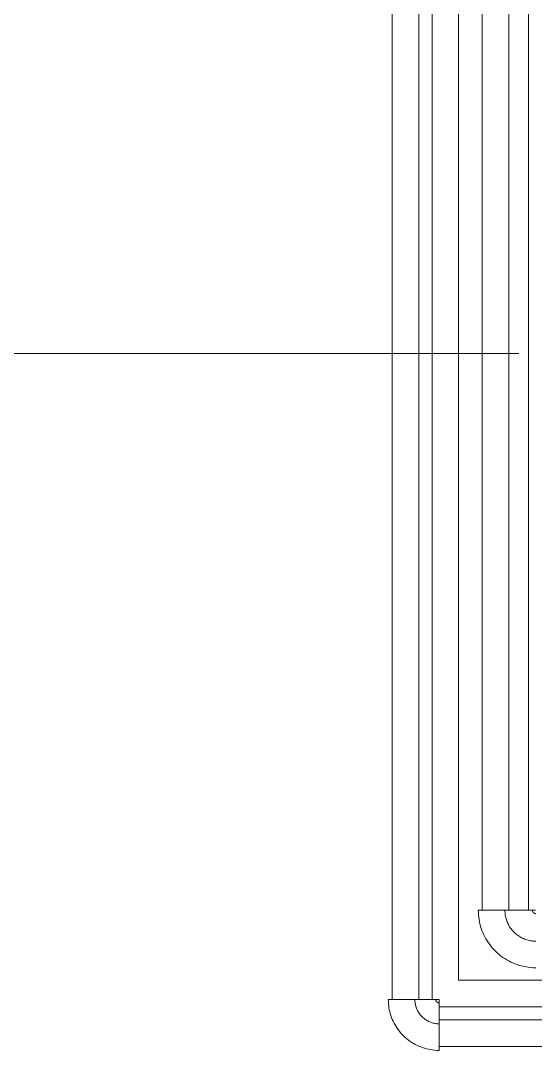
# Model space of a CAD drawing. Header units: metres. Extents: x 32 to 132, y -29 to 44.
# Drawn here: x 126.931 to 127.422, y -17.095 to -16.112 of the extents above; entities that cross this region are included whole.
import ezdxf

# ---------------------------------------------------------------- set-up
doc = ezdxf.new("R2010")
doc.units = ezdxf.units.M
doc.header["$LTSCALE"] = 100
doc.linetypes.add('HIDDEN JT', pattern=[0.0016, 0.001, -0.0006])
doc.layers.add('A-DETL', color=7, linetype='Continuous', lineweight=9, true_color=0x00a600)
doc.layers.add('P-PIPE', color=7, linetype='Continuous', lineweight=18)
doc.layers.add('P-PIPE-IDEN', color=7, linetype='Continuous', lineweight=9)

# ---------------------------------------------------------------- blocks, each defined once
blk = doc.blocks.new('Elbow - Welded - REFRIGERACION-V89-NIVEL 04')
at = {"layer": 'A-DETL', "color": 1, "linetype": 'HIDDEN JT', "true_color": 0xff0000, "flags": 128}
blk.add_lwpolyline([(-0.01315, 0.01632), (-0.01315, 0.01619), (-0.01316, 0.01607), (-0.01317, 0.01594), (-0.01319, 0.01582), (-0.01321, 0.01569), (-0.01324, 0.01557), (-0.01327, 0.01544), (-0.01331, 0.01532), (-0.01335, 0.0152), (-0.0134, 0.01509), (-0.01345, 0.01497), (-0.01351, 0.01486), (-0.01357, 0.01474), (-0.01363, 0.01463), (-0.0137, 0.01453), (-0.01377, 0.01443), (-0.01385, 0.01433), (-0.01393, 0.01423), (-0.01402, 0.01413), (-0.01411, 0.01404), (-0.0142, 0.01396), (-0.0143, 0.01387), (-0.0144, 0.0138), (-0.0145, 0.01372), (-0.01461, 0.01365), (-0.01471, 0.01358), (-0.01483, 0.01352), (-0.01494, 0.01346), (-0.01505, 0.01341), (-0.01517, 0.01336), (-0.01529, 0.01332), (-0.01541, 0.01328), (-0.01553, 0.01325), (-0.01566, 0.01322), (-0.01578, 0.01319), (-0.01591, 0.01317), (-0.01603, 0.01316), (-0.01616, 0.01315), (-0.01629, 0.01315), (-0.01632, 0.01315)], dxfattribs=at)
at = {"layer": 'P-PIPE', "color": 1, "true_color": 0xff0000, "flags": 128}
for points in [[(-0.01632, -0.01315), (-0.01514, -0.01312), (-0.01397, -0.01305), (-0.01279, -0.01293), (-0.01163, -0.01277), (-0.01047, -0.01256), (-0.00932, -0.0123), (-0.00818, -0.012), (-0.00705, -0.01165), (-0.00594, -0.01126), (-0.00485, -0.01082), (-0.00377, -0.01034), (-0.00271, -0.00982), (-0.00168, -0.00925), (-0.00067, -0.00865), (0.00032, -0.008), (0.00128, -0.00731), (0.00221, -0.00659), (0.00311, -0.00583), (0.00398, -0.00504), (0.00482, -0.00421), (0.00562, -0.00335), (0.00639, -0.00245), (0.00712, -0.00153), (0.00782, -0.00058), (0.00847, 0.0004), (0.00909, 0.0014), (0.00967, 0.00243), (0.0102, 0.00348), (0.01069, 0.00455), (0.01114, 0.00564), (0.01155, 0.00675), (0.01191, 0.00787), (0.01222, 0.00901), (0.01249, 0.01016), (0.01272, 0.01131), (0.01289, 0.01248), (0.01303, 0.01365), (0.01311, 0.01483), (0.01314, 0.016), (0.01315, 0.01632)], [(-0.01315, 0.01632), (-0.01315, 0.01619), (-0.01316, 0.01607), (-0.01317, 0.01594), (-0.01319, 0.01582), (-0.01321, 0.01569), (-0.01324, 0.01557), (-0.01327, 0.01544), (-0.01331, 0.01532), (-0.01335, 0.0152), (-0.0134, 0.01509), (-0.01345, 0.01497), (-0.01351, 0.01486), (-0.01357, 0.01474), (-0.01363, 0.01463), (-0.0137, 0.01453), (-0.01377, 0.01443), (-0.01385, 0.01433), (-0.01393, 0.01423), (-0.01402, 0.01413), (-0.01411, 0.01404), (-0.0142, 0.01396), (-0.0143, 0.01387), (-0.0144, 0.0138), (-0.0145, 0.01372), (-0.01461, 0.01365), (-0.01471, 0.01358), (-0.01483, 0.01352), (-0.01494, 0.01346), (-0.01505, 0.01341), (-0.01517, 0.01336), (-0.01529, 0.01332), (-0.01541, 0.01328), (-0.01553, 0.01325), (-0.01566, 0.01322), (-0.01578, 0.01319), (-0.01591, 0.01317), (-0.01603, 0.01316), (-0.01616, 0.01315), (-0.01629, 0.01315)]]:
    blk.add_lwpolyline(points, dxfattribs=at)
blk = doc.blocks.new('Elbow - Welded - REFRIGERACION-V84-NIVEL 04')
at = {"layer": 'A-DETL', "color": 11, "linetype": 'HIDDEN JT', "true_color": 0xff8080, "flags": 128}
blk.add_lwpolyline([(-0.00997, 0.01315), (-0.00997, 0.01302), (-0.00998, 0.01289), (-0.00999, 0.01277), (-0.01001, 0.01264), (-0.01003, 0.01252), (-0.01006, 0.01239), (-0.0101, 0.01227), (-0.01013, 0.01215), (-0.01018, 0.01203), (-0.01022, 0.01191), (-0.01027, 0.01179), (-0.01033, 0.01168), (-0.01039, 0.01157), (-0.01046, 0.01146), (-0.01053, 0.01135), (-0.0106, 0.01125), (-0.01068, 0.01115), (-0.01076, 0.01105), (-0.01085, 0.01096), (-0.01093, 0.01087), (-0.01103, 0.01078), (-0.01112, 0.0107), (-0.01122, 0.01062), (-0.01133, 0.01055), (-0.01143, 0.01047), (-0.01154, 0.01041), (-0.01165, 0.01035), (-0.01176, 0.01029), (-0.01188, 0.01024), (-0.012, 0.01019), (-0.01212, 0.01014), (-0.01224, 0.0101), (-0.01236, 0.01007), (-0.01248, 0.01004), (-0.01261, 0.01002), (-0.01273, 0.01), (-0.01286, 0.00998), (-0.01299, 0.00998), (-0.01311, 0.00997), (-0.01315, 0.00997)], dxfattribs=at)
at = {"layer": 'P-PIPE', "color": 11, "true_color": 0xff8080, "flags": 128}
for points in [[(-0.01315, -0.00997), (-0.01222, -0.00995), (-0.0113, -0.0099), (-0.01038, -0.00981), (-0.00946, -0.00968), (-0.00855, -0.00951), (-0.00765, -0.00931), (-0.00676, -0.00907), (-0.00587, -0.0088), (-0.005, -0.00849), (-0.00414, -0.00815), (-0.0033, -0.00777), (-0.00247, -0.00736), (-0.00166, -0.00692), (-0.00087, -0.00644), (-0.00009, -0.00593), (0.00066, -0.0054), (0.00139, -0.00483), (0.0021, -0.00423), (0.00278, -0.00361), (0.00344, -0.00296), (0.00407, -0.00228), (0.00467, -0.00158), (0.00525, -0.00086), (0.00579, -0.00011), (0.00631, 0.00066), (0.00679, 0.00144), (0.00724, 0.00225), (0.00766, 0.00307), (0.00805, 0.00391), (0.0084, 0.00477), (0.00872, 0.00564), (0.009, 0.00652), (0.00925, 0.00741), (0.00946, 0.00831), (0.00964, 0.00922), (0.00977, 0.01013), (0.00988, 0.01105), (0.00994, 0.01197), (0.00997, 0.0129), (0.00997, 0.01315)], [(-0.00997, 0.01315), (-0.00997, 0.01302), (-0.00998, 0.01289), (-0.00999, 0.01277), (-0.01001, 0.01264), (-0.01003, 0.01252), (-0.01006, 0.01239), (-0.0101, 0.01227), (-0.01013, 0.01215), (-0.01018, 0.01203), (-0.01022, 0.01191), (-0.01027, 0.01179), (-0.01033, 0.01168), (-0.01039, 0.01157), (-0.01046, 0.01146), (-0.01053, 0.01135), (-0.0106, 0.01125), (-0.01068, 0.01115), (-0.01076, 0.01105), (-0.01085, 0.01096), (-0.01093, 0.01087), (-0.01103, 0.01078), (-0.01112, 0.0107), (-0.01122, 0.01062), (-0.01133, 0.01055), (-0.01143, 0.01047), (-0.01154, 0.01041), (-0.01165, 0.01035), (-0.01176, 0.01029), (-0.01188, 0.01024), (-0.012, 0.01019), (-0.01212, 0.01014), (-0.01224, 0.0101), (-0.01236, 0.01007), (-0.01248, 0.01004), (-0.01261, 0.01002), (-0.01273, 0.01), (-0.01286, 0.00998), (-0.01299, 0.00998), (-0.01311, 0.00997)]]:
    blk.add_lwpolyline(points, dxfattribs=at)

msp = doc.modelspace()

# ---------------------------------------------------------------- linework, layer by layer
at = {"layer": 'A-DETL', "color": 11, "linetype": 'HIDDEN JT', "true_color": 0xff8080}
msp.add_line((127.32988, -17.04691), (127.33016, -17.04691), dxfattribs=at)
at = {"layer": 'P-PIPE', "color": 1, "true_color": 0xff0000}
for p, q in [((127.39656, -8.71653), (127.39656, -16.96166)), ((127.41561, -16.96166), (127.41561, -8.71653)), ((127.37116, -8.73513), (127.37116, -16.96166)), ((127.42206, -16.96166), (127.36754, -16.96166))]:
    msp.add_line(p, q, dxfattribs=at)
at = {"layer": 'P-PIPE', "color": 11, "true_color": 0xff8080}
for p, q in [((127.31066, -8.795), (127.31066, -17.04691)), ((127.32336, -17.04691), (127.32336, -8.795)), ((127.34876, -17.0283), (127.34876, -8.795)), ((127.28526, -8.81361), (127.28526, -17.04691)), ((127.89241, -17.0283), (127.34876, -17.0283)), ((127.32983, -17.04691), (127.28164, -17.04691)), ((127.33016, -17.09543), (127.33016, -17.04691)), ((127.89241, -17.0537), (127.33016, -17.0537)), ((127.33016, -17.0664), (127.89241, -17.0664)), ((127.33016, -17.0918), (127.89241, -17.0918))]:
    msp.add_line(p, q, dxfattribs=at)
at = {"layer": 'P-PIPE', "color": 1, "true_color": 0xff0000, "flags": 128}
msp.add_lwpolyline([(127.36754, -16.96166), (127.36759, -16.96385), (127.36772, -16.96604), (127.36794, -16.96823), (127.36824, -16.9704), (127.36864, -16.97256), (127.36912, -16.9747), (127.36968, -16.97682), (127.37033, -16.97892), (127.37106, -16.98099), (127.37187, -16.98302), (127.37277, -16.98503), (127.37374, -16.98699), (127.3748, -16.98892), (127.37592, -16.9908), (127.37713, -16.99264), (127.3784, -16.99442), (127.37975, -16.99616), (127.38116, -16.99784), (127.38264, -16.99946), (127.38418, -17.00102), (127.38579, -17.00251), (127.38745, -17.00395), (127.38917, -17.00531), (127.39094, -17.0066), (127.39277, -17.00783), (127.39464, -17.00898), (127.39655, -17.01005), (127.39851, -17.01104), (127.4005, -17.01196), (127.40253, -17.0128), (127.40459, -17.01355), (127.40668, -17.01422), (127.40879, -17.01481), (127.41093, -17.01531), (127.41309, -17.01573), (127.41525, -17.01606), (127.41744, -17.0163), (127.41962, -17.01645), (127.42182, -17.01652), (127.42241, -17.01653)], dxfattribs=at)
at = {"layer": 'P-PIPE', "color": 11, "true_color": 0xff8080, "flags": 128}
msp.add_lwpolyline([(127.28164, -17.04691), (127.28168, -17.04885), (127.28179, -17.05079), (127.28199, -17.05272), (127.28226, -17.05464), (127.2826, -17.05655), (127.28303, -17.05844), (127.28353, -17.06032), (127.2841, -17.06217), (127.28475, -17.064), (127.28547, -17.0658), (127.28626, -17.06757), (127.28712, -17.06931), (127.28805, -17.07102), (127.28905, -17.07268), (127.29011, -17.0743), (127.29124, -17.07588), (127.29243, -17.07742), (127.29368, -17.0789), (127.29499, -17.08033), (127.29635, -17.08171), (127.29777, -17.08304), (127.29924, -17.0843), (127.30076, -17.08551), (127.30233, -17.08665), (127.30394, -17.08773), (127.30559, -17.08875), (127.30729, -17.0897), (127.30902, -17.09058), (127.31078, -17.09139), (127.31257, -17.09213), (127.3144, -17.0928), (127.31624, -17.09339), (127.31811, -17.09391), (127.32, -17.09435), (127.32191, -17.09472), (127.32383, -17.09501), (127.32576, -17.09523), (127.32769, -17.09536), (127.32963, -17.09542), (127.33016, -17.09543)], dxfattribs=at)
at = {"layer": 'P-PIPE', "color": 11, "true_color": 0xff8080}
msp.add_arc((127.33016, -17.04691), 0.000329, 180, 270, dxfattribs=at)
at = {"layer": 'P-PIPE-IDEN'}
msp.add_line((127.40609, -16.43006), (126.66621, -16.43006), dxfattribs=at)

# ---------------------------------------------------------------- block references
at = {"layer": 'A-DETL', "color": 1, "linetype": 'HIDDEN JT', "true_color": 0xff0000, "rotation": 270}
msp.add_blockref('Elbow - Welded - REFRIGERACION-V89-NIVEL 04', (127.40609, -16.97798), dxfattribs=at)
at = {"layer": 'A-DETL', "color": 11, "linetype": 'HIDDEN JT', "true_color": 0xff8080, "rotation": 270}
msp.add_blockref('Elbow - Welded - REFRIGERACION-V84-NIVEL 04', (127.31701, -17.06005), dxfattribs=at)

doc.saveas('drawing.dxf')
